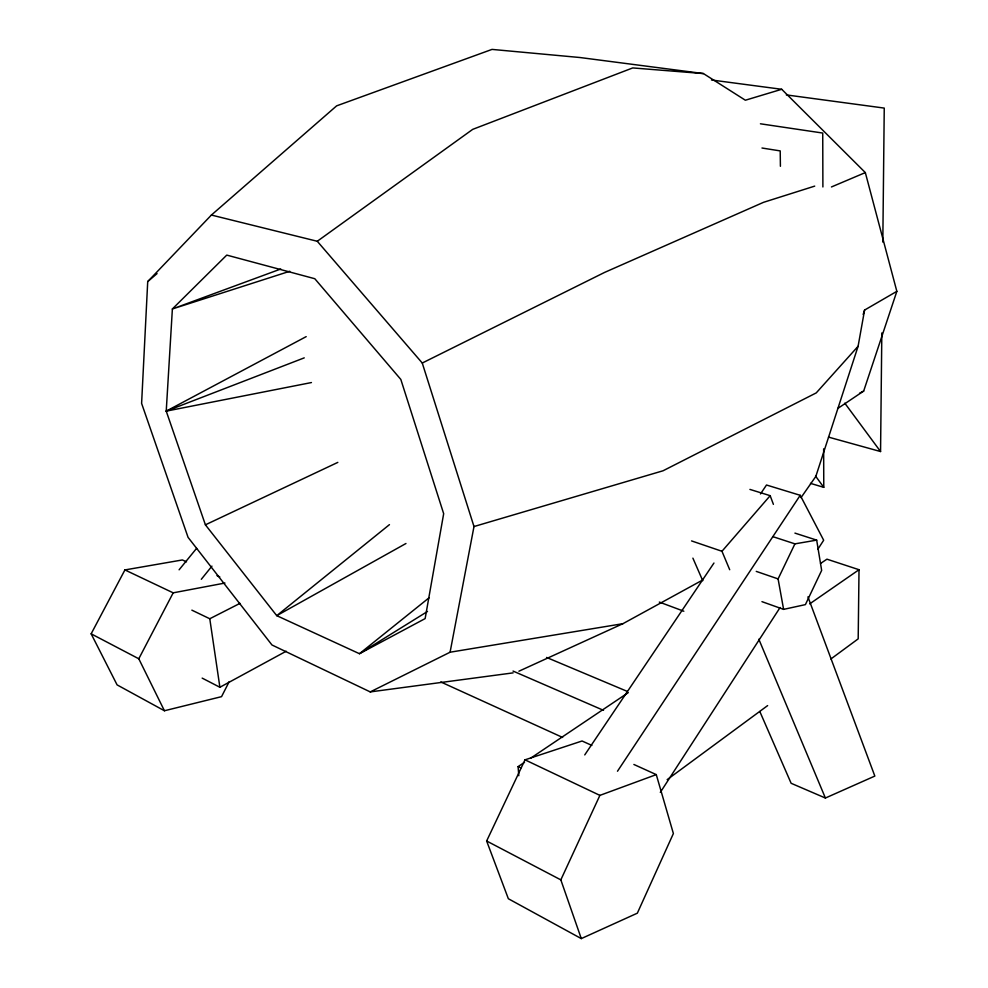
<?xml version="1.0" encoding="UTF-8"?>
<svg xmlns="http://www.w3.org/2000/svg" width="988" height="988" viewBox="0 0 988 988"><rect width="100%" height="100%" fill="white"/><g stroke="black" fill="none" stroke-linecap="round" stroke-linejoin="round"><path stroke-width="1.48" d="M828.5 437.116L880.555 451.541L881.827 332.956M882.815 242.085L884.248 108.087L786.337 94.91M820.546 563.469L826.944 559.171L859.017 569.718L858.189 638.853L830.896 658.971M837.651 408.55L863.673 391.063L896.845 291.349L865.327 172.591L781.718 89.291L745.36 100.22L703.419 73.569L580.005 57.526L492.024 49.4L336.636 105.852L211.395 215.051L147.718 281.58L141.605 403.388L188.066 537.361L271.972 644.979L370.241 691.909L513.118 672.877M311.442 382.554L166.231 411.132L172.381 308.96L226.758 255.102L314.789 278.715L400.819 379.429L443.674 513.698L425.136 618.599L359.459 653.71L276.751 615.66L205.405 524.826L166.231 411.132L306.194 336.624M801.009 497.643L815.816 476.438L858.09 346.282L864.586 310.071L896.845 291.349M370.241 691.909L450.083 652.216L473.993 526.542L422.259 363.028L317.272 241.27L211.395 215.051M863.166 314.48L864.586 310.071M581.29 938.6L560.826 879.863L599.889 795.377L656.279 774.617L673.384 833.539L637.346 913.171L581.29 938.6L508.351 898.734L486.639 840.998L525.011 759.834L582.068 740.988L591.861 745.434M783.608 609.374L778.087 578.906L794.92 543.857L816.681 540.127L821.658 570.409L805.405 604.619L783.608 609.374L761.958 601.655M229.228 681.596L221.547 696.651L164.428 710.755L117.09 684.882L91.155 633.827L124.92 569.928L182.372 559.949L186.522 561.839M164.428 710.755L138.789 658.774L173.184 592.837L224.955 583.044M660.317 792.388L780.112 607.484M817.805 549.291L823.671 540.238L800.218 495.309L766.503 485.009L760.476 493.963M617.488 771.233L800.218 495.309M584.748 754.906L713.954 563.037M201.305 579.289L211.938 566.136M179.1 569.804L196.649 548.303M729.7 569.718L721.969 551.279L770.171 495.68L749.917 489.406M858.09 346.282L816.236 392.903L663.034 470.782L473.993 526.542M147.718 281.58L157.067 273.602M389.457 524.64L276.751 615.66L405.969 543.499M429.212 597.678L359.459 653.71L427.495 611.473M667.147 779.655L767.639 705.593M317.272 241.27L472.721 129.354L632.74 67.925L703.419 73.569M809.666 603.89L859.017 569.718M518.786 775.728L518.107 766.614L524.517 762.304M530.927 758.006L628.319 692.588M518.922 671.21L622.922 623.687L702.616 580.042M202.169 678.114L219.892 687.265L286.199 651.228M859.622 393.212L863.673 391.063M191.857 610.152L209.777 618.747L239.998 603.347M422.259 363.028L604.57 272.429L763.539 202.318L814.717 186.114M205.405 524.826L337.822 462.384M759.821 711.521L791.129 783.286L825.4 798.032L874.837 776.074L807.937 596.851M831.451 186.954L865.327 172.591M166.231 411.132L304.242 357.866M280.765 269.008L172.381 308.96L289.768 271.268M450.083 652.216L622.922 623.687M711.484 79.991L781.718 89.291M760.427 123.796L822.732 133.047L822.893 186.967M761.983 148.015L780.211 150.905L780.409 166.293M810.493 483.367L823.77 487.343L823.659 448.824M794.932 533.112L816.681 540.127M773.024 536.706L794.92 543.857M691.551 540.918L721.969 551.279M756.252 571.385L778.087 578.906M659.317 602.075L683.832 611.226M546.549 657.44L627.454 691.464M513.031 671.062L603.507 710.335M217.014 575.646L219.781 576.893M633.876 764.465L656.279 774.617M440.796 681.955L562.629 737.443M124.92 569.928L173.184 592.837M525.011 759.834L599.889 795.377M518.107 766.614L520.787 767.886M91.155 633.827L138.789 658.774M486.639 840.998L560.826 879.863M844.802 403.178L880.555 451.541M815.594 476.13L823.77 487.343M692.897 558.146L702.727 580.66M758.821 639.211L825.4 798.032M770.171 495.68L773.406 504.349M209.777 618.747L219.892 687.265"/></g></svg>
